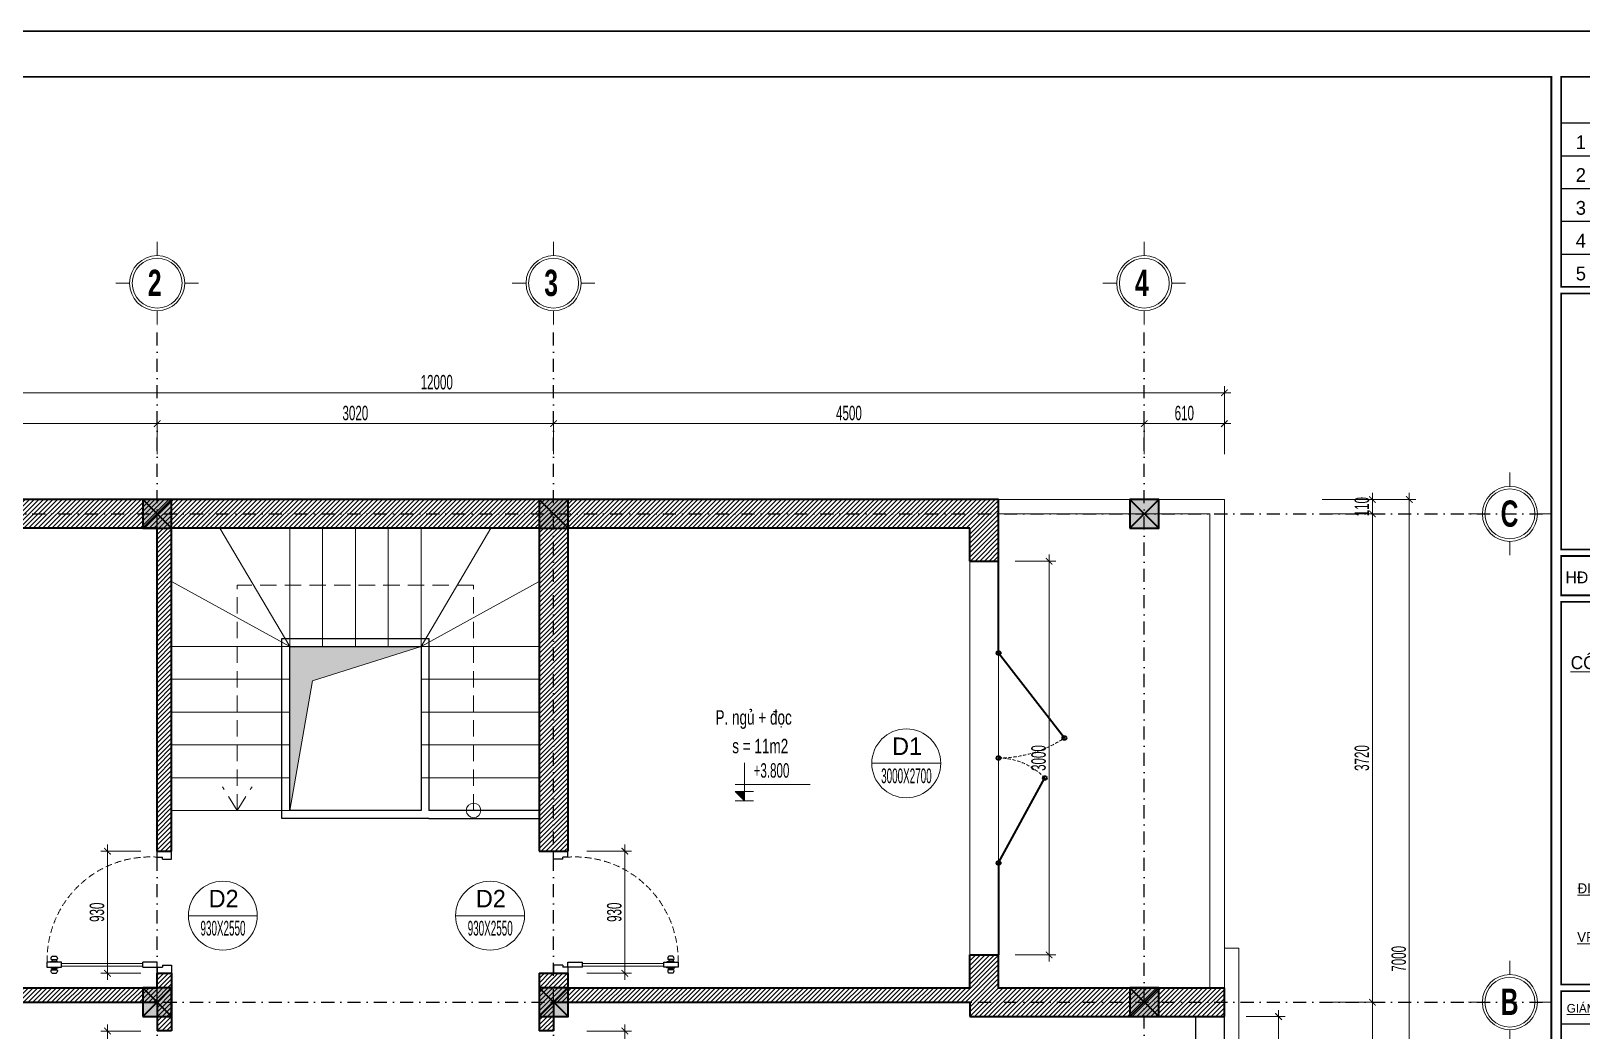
# Model space of a CAD drawing. Header units: inches. Extents: x 274208 to 641690, y -81912 to 129129.
# Drawn here: x 482132 to 493947, y 19508 to 27127 of the extents above; entities that cross this region are included whole.
import ezdxf
from ezdxf.enums import TextEntityAlignment as Align

# ---------------------------------------------------------------- set-up
doc = ezdxf.new("R2010")
doc.units = ezdxf.units.IN
doc.header["$MEASUREMENT"] = 0
doc.header["$PDMODE"] = 3
for name, pattern in [('$1$HIDDEN', [0.375, 0.25, -0.125]), ('DASHDOT', [1, 0.5, -0.25, 0, -0.25]), ('HIDDEN', [0.375, 0.25, -0.125])]:
    doc.linetypes.add(name, pattern=pattern)
for name, color, linetype, lineweight in [('01.Cut', 255, 'Continuous', 35), ('02.Thay', 145, 'Continuous', 20), ('03.Manh', 251, 'Continuous', 13), ('04.Khuat', 250, 'HIDDEN', 18), ('05.Text', 253, 'Continuous', 18), ('06.betong', 2, 'Continuous', 35), ('08.Dim', 156, 'Continuous', 15), ('09.Hatch', 250, 'Continuous', 5), ('10.Text', 254, 'Continuous', 18), ('11.Khung bo', 32, 'Continuous', 50), ('12.Khung', 36, 'Continuous', 25), ('12.Kinh', 158, 'Continuous', 9), ('DIM', 252, 'Continuous', 20), ('NN_KI HIEU', 22, 'Continuous', 18)]:
    doc.layers.add(name, color=color, linetype=linetype, lineweight=lineweight)
for name, color, linetype in [('NET VUA', 143, 'Continuous'), ('text', 7, 'Continuous'), ('TRUC', 250, 'DASHDOT')]:
    doc.layers.add(name, color=color, linetype=linetype)
doc.layers.add('Tpl_Bound', color=1, linetype='Continuous', plot=False)
doc.styles.add('AVANT', font='')
doc.styles.add('AVANTH', font='')
doc.styles.add('AVANTHB', font='')
doc.styles.add('TT5_Text Dim', font='hoatbif.shx', dxfattribs={"width": 0.6})
doc.styles.add('VnAvantH', font='')
doc.styles.get('AVANT').set_extended_font_data('.VnAvant')
doc.styles.get('AVANTH').set_extended_font_data('.VnAvantH')
doc.styles.get('AVANTHB').set_extended_font_data('.VnAvantH', bold=True)
doc.styles.get('VnAvantH').set_extended_font_data('.VnAvantH')
doc.dimstyles.new('TT5_Dim 1-50', dxfattribs={"dimscale": 50, "dimtxt": 2.2, "dimasz": 1, "dimexe": 1, "dimexo": 0.5, "dimgap": 0.5, "dimtad": 1, "dimdec": 0, "dimzin": 0, "dimdsep": 46, "dimtxsty": 'TT5_Text Dim', "dimblk": 'ARCHTICK', "dimcen": 0, "dimdle": 1, "dimclrd": 256, "dimclre": 256, "dimclrt": 1, "dimadec": 0, "dimazin": 0, "dimtfac": 0.015, "dimtdec": 0, "dimtix": 1, "dimtmove": 2, "dimatfit": 3, "dimldrblk": 'DOT', "dimfxl": 1, "dimtolj": 1, "dimtzin": 0, "dimlwd": -1, "dimlwe": -1, "dimarcsym": 1})

# ---------------------------------------------------------------- blocks, each defined once
blk = doc.blocks.new('100')
at = {"layer": '11.Khung bo', "const_width": 26.7}
for points in [[(1860913, -945240), (1860913, -916940), (1896063, -916940), (1896063, -945240)], [(1896213, -920140), (1896213, -916940), (1901213, -916940), (1901213, -920140)], [(1896213, -924140), (1901213, -924140), (1901213, -920240), (1896213, -920240)], [(1896213, -924840), (1901213, -924840), (1901213, -924240), (1896213, -924240)], [(1896213, -930771), (1901213, -930771), (1901213, -924940), (1896213, -924940)], [(1896213, -937871), (1901213, -937871), (1901213, -930871), (1896213, -930871)]]:
    blk.add_lwpolyline(points, close=True, dxfattribs=at)
at = {"layer": '12.Khung'}
for p, q in [((1896213, -917640), (1901213, -917640)), ((1896213, -918140), (1901213, -918140)), ((1896213, -918640), (1901213, -918640)), ((1896213, -919140), (1901213, -919140)), ((1896213, -919640), (1901213, -919640)), ((1896213, -931371), (1899399, -931371))]:
    blk.add_line(p, q, dxfattribs=at)
at = {"layer": '12.Khung', "color": 1}
blk.add_lwpolyline([(1901579, -945940), (1901579, -916240), (1859580, -916240), (1859580, -945940)], close=True, dxfattribs=at)
at = {"layer": '05.Text'}
for s, height, style, p in [('1', 210, 'AVANT', (1896513, -918040)), ('2', 210, 'AVANT', (1896513, -918540)), ('3', 210, 'AVANT', (1896513, -919040)), ('4', 210, 'AVANT', (1896513, -919540)), ('5', 210, 'AVANT', (1896513, -920040)), ('%%Uc«ng ty cp thiÕt kÕ vµ thi c«ng', 198, 'VnAvantH', (1898711, -925964)), ('%%U®Þa chØ: sè 15 ngâ 49 - huúnh thóc kh¸ng', 152.46, 'VnAvantH', (1898739, -929380)), ('%%Uvpgd : sè 174 - nguyÔn tu©n - nh©n chÝnh', 152.46, 'VnAvantH', (1898739, -930122))]:
    blk.add_text(s, height=height, dxfattribs=dict(at, style=style)).set_placement(p, align=Align.CENTER)
at = {"layer": '05.Text', "style": 'VnAvantH'}
blk.add_text('H§ sè .../2019/H§-TVTK ngµy ', height=180, dxfattribs=at).set_placement((1898057, -924540), align=Align.MIDDLE)
blk.add_text('%%Ugi¸m ®èc:', height=132, dxfattribs=at).set_placement((1896298, -931198))
blk = doc.blocks.new('\xad3yjrtuktyl')
at = {"layer": '06.betong'}
blk.add_hatch(color=0, dxfattribs=at).paths.add_polyline_path([(-110, -110), (110, -110), (110, 110), (-110, 110)])
at = {"layer": '06.betong', "color": 0}
for p, q in [((-110, 110), (110, -110)), ((-110, -110), (110, 110))]:
    blk.add_line(p, q, dxfattribs=at)
blk.add_lwpolyline([(-110, -110), (110, -110), (110, 110), (-110, 110)], close=True, dxfattribs=at)
blk = doc.blocks.new('CUA D110920')
at = {"layer": '04.Khuat', "ltscale": 200}
blk.add_arc((775005, 2440214), 786, 178.8471, 273.8745, dxfattribs=at)
at = {"layer": '12.Kinh'}
for p, q in [((774948, 2440260), (774328, 2440260)), ((774948, 2440239), (774328, 2440239))]:
    blk.add_line(p, q, dxfattribs=at)
at = {"layer": 'NET VUA'}
for p, q in [((774251, 2440289), (774297, 2440289)), ((774256, 2440277), (774293, 2440277)), ((774256, 2440277), (774256, 2440274)), ((774258, 2440289), (774258, 2440277)), ((774259, 2440314), (774290, 2440314)), ((774290, 2440289), (774290, 2440277)), ((774293, 2440277), (774293, 2440274)), ((775058, 2440269), (775058, 2440314)), ((775058, 2440314), (775168, 2440314)), ((775168, 2440254), (775168, 2440314)), ((774256, 2440274), (774245, 2440272)), ((774245, 2440272), (774245, 2440269)), ((774245, 2440227), (774245, 2440229)), ((774256, 2440225), (774245, 2440227)), ((774251, 2440210), (774297, 2440210)), ((774256, 2440222), (774256, 2440225)), ((774256, 2440222), (774293, 2440222)), ((774258, 2440210), (774258, 2440222)), ((774259, 2440184), (774290, 2440184)), ((774290, 2440210), (774290, 2440222)), ((774293, 2440274), (774304, 2440272)), ((774293, 2440225), (774304, 2440227)), ((774293, 2440222), (774293, 2440225)), ((774304, 2440272), (774304, 2440269)), ((774304, 2440227), (774304, 2440229)), ((774328, 2440269), (774328, 2440229)), ((774948, 2440269), (774948, 2440229)), ((775058, 2440269), (775098, 2440269)), ((775098, 2440254), (775098, 2440269)), ((775098, 2440254), (775168, 2440254)), ((775058, 2439429), (775058, 2439384)), ((775058, 2439429), (775098, 2439429)), ((775058, 2439384), (775168, 2439384)), ((775098, 2439444), (775168, 2439444)), ((775098, 2439444), (775098, 2439429)), ((775168, 2439444), (775168, 2439384))]:
    blk.add_line(p, q, dxfattribs=at)
for points in [[(774328, 2440229), (774218, 2440229), (774218, 2440269), (774328, 2440269)], [(774948, 2440269), (775058, 2440269), (775058, 2440229), (774948, 2440229)]]:
    blk.add_lwpolyline(points, dxfattribs=at)
for centre, start, end in [((774274, 2440296), 130.0176, 196.133), ((774274, 2440296), 343.867, 49.9824), ((774274, 2440203), 163.867, 229.9824), ((774274, 2440203), 310.0176, 16.133)]:
    blk.add_arc(centre, 24, start, end, dxfattribs=at)
blk = doc.blocks.new('DANHTRUC')
for p, q in [((980383, -947347), (980383, -947137)), ((979963, -947767), (979753, -947767)), ((980803, -947767), (981013, -947767)), ((980383, -948187), (980383, -948397))]:
    blk.add_line(p, q)
for radius in [420, 380]:
    blk.add_circle((980383, -947767), radius)
blk = doc.blocks.new('_ARCHTICK')
at = {"color": 0, "linetype": 'ByBlock', "const_width": 0.15}
blk.add_lwpolyline([(-0.5, -0.5), (0.5, 0.5)], dxfattribs=at)
blk = doc.blocks.new('*D856')
at = {"layer": '08.Dim', "transparency": 16777216}
for p, q in [((479283, 24136), (483143, 24136)), ((479333, 23903), (479333, 24186)), ((483093, 23903), (483093, 24186))]:
    blk.add_line(p, q, dxfattribs=at)
at = {"layer": 'Defpoints', "color": 0, "transparency": 16777216}
for p in [(483093, 24136), (479333, 23878), (483093, 23878)]:
    blk.add_point(p, dxfattribs=at)
at = {"layer": '08.Dim', "transparency": 16777216, "xscale": 50, "yscale": 50, "zscale": 50, "rotation": 180}
blk.add_blockref('_ARCHTICK', (479333, 24136), dxfattribs=at)
at = {"layer": '08.Dim', "transparency": 16777216, "xscale": 50, "yscale": 50, "zscale": 50}
blk.add_blockref('_ARCHTICK', (483093, 24136), dxfattribs=at)
at = {"layer": '08.Dim', "color": 1, "transparency": 16777216, "insert": (481213, 24216), "char_height": 110, "attachment_point": 5, "style": 'TT5_Text Dim'}
blk.add_mtext('\\A1;3760', dxfattribs=at)
blk = doc.blocks.new('_DOT')
at = {"color": 1, "linetype": 'ByBlock'}
blk.add_line((-0.5, 0), (-1, 0), dxfattribs=at)
at = {"color": 1, "linetype": 'ByBlock', "const_width": 0.5}
blk.add_lwpolyline([(-0.25, 0, 1), (0.25, 0, 1)], format="xyb", close=True, dxfattribs=at)
blk = doc.blocks.new('*D857')
at = {"layer": '08.Dim', "transparency": 16777216}
for p, q in [((483043, 24136), (486163, 24136)), ((483093, 23903), (483093, 24186)), ((486113, 23903), (486113, 24186))]:
    blk.add_line(p, q, dxfattribs=at)
at = {"layer": 'Defpoints', "color": 0, "transparency": 16777216}
for p in [(486113, 24136), (483093, 23878), (486113, 23878)]:
    blk.add_point(p, dxfattribs=at)
at = {"layer": '08.Dim', "transparency": 16777216, "xscale": 50, "yscale": 50, "zscale": 50, "rotation": 180}
blk.add_blockref('_ARCHTICK', (483093, 24136), dxfattribs=at)
at = {"layer": '08.Dim', "transparency": 16777216, "xscale": 50, "yscale": 50, "zscale": 50}
blk.add_blockref('_ARCHTICK', (486113, 24136), dxfattribs=at)
at = {"layer": '08.Dim', "color": 1, "transparency": 16777216, "insert": (484603, 24216), "char_height": 110, "attachment_point": 5, "style": 'TT5_Text Dim'}
blk.add_mtext('\\A1;3020', dxfattribs=at)
blk = doc.blocks.new('*D858')
at = {"layer": '08.Dim', "transparency": 16777216}
for p, q in [((486063, 24136), (490663, 24136)), ((486113, 23903), (486113, 24186)), ((490613, 23903), (490613, 24186))]:
    blk.add_line(p, q, dxfattribs=at)
at = {"layer": 'Defpoints', "color": 0, "transparency": 16777216}
for p in [(490613, 24136), (486113, 23878), (490613, 23878)]:
    blk.add_point(p, dxfattribs=at)
at = {"layer": '08.Dim', "transparency": 16777216, "xscale": 50, "yscale": 50, "zscale": 50, "rotation": 180}
blk.add_blockref('_ARCHTICK', (486113, 24136), dxfattribs=at)
at = {"layer": '08.Dim', "transparency": 16777216, "xscale": 50, "yscale": 50, "zscale": 50}
blk.add_blockref('_ARCHTICK', (490613, 24136), dxfattribs=at)
at = {"layer": '08.Dim', "color": 1, "transparency": 16777216, "insert": (488363, 24216), "char_height": 110, "attachment_point": 5, "style": 'TT5_Text Dim'}
blk.add_mtext('\\A1;4500', dxfattribs=at)
blk = doc.blocks.new('*D859')
at = {"layer": '08.Dim', "transparency": 16777216}
for p, q in [((490563, 24136), (491273, 24136)), ((490613, 23903), (490613, 24186)), ((491223, 23903), (491223, 24186))]:
    blk.add_line(p, q, dxfattribs=at)
at = {"layer": 'Defpoints', "color": 0, "transparency": 16777216}
for p in [(491223, 24136), (490613, 23878), (491223, 23878)]:
    blk.add_point(p, dxfattribs=at)
at = {"layer": '08.Dim', "transparency": 16777216, "xscale": 50, "yscale": 50, "zscale": 50, "rotation": 180}
blk.add_blockref('_ARCHTICK', (490613, 24136), dxfattribs=at)
at = {"layer": '08.Dim', "transparency": 16777216, "xscale": 50, "yscale": 50, "zscale": 50}
blk.add_blockref('_ARCHTICK', (491223, 24136), dxfattribs=at)
at = {"layer": '08.Dim', "color": 1, "transparency": 16777216, "insert": (490918, 24216), "char_height": 110, "attachment_point": 5, "style": 'TT5_Text Dim'}
blk.add_mtext('\\A1;610', dxfattribs=at)
blk = doc.blocks.new('*D860')
at = {"layer": '08.Dim', "transparency": 16777216}
for p, q in [((479173, 24371), (491273, 24371)), ((479223, 23903), (479223, 24421)), ((491223, 23903), (491223, 24421))]:
    blk.add_line(p, q, dxfattribs=at)
at = {"layer": 'Defpoints', "color": 0, "transparency": 16777216}
for p in [(491223, 24371), (479223, 23878), (491223, 23878)]:
    blk.add_point(p, dxfattribs=at)
at = {"layer": '08.Dim', "transparency": 16777216, "xscale": 50, "yscale": 50, "zscale": 50, "rotation": 180}
blk.add_blockref('_ARCHTICK', (479223, 24371), dxfattribs=at)
at = {"layer": '08.Dim', "transparency": 16777216, "xscale": 50, "yscale": 50, "zscale": 50}
blk.add_blockref('_ARCHTICK', (491223, 24371), dxfattribs=at)
at = {"layer": '08.Dim', "color": 1, "transparency": 16777216, "insert": (485223, 24451), "char_height": 110, "attachment_point": 5, "style": 'TT5_Text Dim'}
blk.add_mtext('\\A1;12000', dxfattribs=at)
blk = doc.blocks.new('*D861')
at = {"layer": '08.Dim', "transparency": 16777216}
for p, q in [((491969, 23558), (492401, 23558)), ((492351, 23558), (492351, 23608)), ((492351, 23558), (492351, 23448)), ((491969, 23448), (492401, 23448)), ((492351, 23448), (492351, 23398))]:
    blk.add_line(p, q, dxfattribs=at)
at = {"layer": 'Defpoints', "color": 0, "transparency": 16777216}
for p in [(491944, 23558), (491944, 23448), (492351, 23448)]:
    blk.add_point(p, dxfattribs=at)
at = {"layer": '08.Dim', "transparency": 16777216, "xscale": 50, "yscale": 50, "zscale": 50}
for p, rotation in [((492351, 23558), 270), ((492351, 23448), 90)]:
    blk.add_blockref('_ARCHTICK', p, dxfattribs=dict(at, rotation=rotation))
at = {"layer": '08.Dim', "color": 1, "transparency": 16777216, "insert": (492271, 23503), "char_height": 110, "attachment_point": 5, "rotation": 90, "style": 'TT5_Text Dim'}
blk.add_mtext('\\A1;110', dxfattribs=at)
blk = doc.blocks.new('*D862')
at = {"layer": '08.Dim', "transparency": 16777216}
for p, q in [((491969, 23448), (492401, 23448)), ((492351, 23498), (492351, 19678)), ((491969, 19728), (492401, 19728))]:
    blk.add_line(p, q, dxfattribs=at)
at = {"layer": 'Defpoints', "color": 0, "transparency": 16777216}
for p in [(491944, 23448), (491944, 19728), (492351, 19728)]:
    blk.add_point(p, dxfattribs=at)
at = {"layer": '08.Dim', "transparency": 16777216, "xscale": 50, "yscale": 50, "zscale": 50}
for p, rotation in [((492351, 23448), 90), ((492351, 19728), 270)]:
    blk.add_blockref('_ARCHTICK', p, dxfattribs=dict(at, rotation=rotation))
at = {"layer": '08.Dim', "color": 1, "transparency": 16777216, "insert": (492271, 21588), "char_height": 110, "attachment_point": 5, "rotation": 90, "style": 'TT5_Text Dim'}
blk.add_mtext('\\A1;3720', dxfattribs=at)
blk = doc.blocks.new('*D863')
at = {"layer": '08.Dim', "transparency": 16777216}
for p, q in [((492351, 19778), (492351, 16618)), ((491969, 19728), (492401, 19728)), ((491969, 16668), (492401, 16668))]:
    blk.add_line(p, q, dxfattribs=at)
at = {"layer": 'Defpoints', "color": 0, "transparency": 16777216}
for p in [(491944, 19728), (491944, 16668), (492351, 16668)]:
    blk.add_point(p, dxfattribs=at)
at = {"layer": '08.Dim', "transparency": 16777216, "xscale": 50, "yscale": 50, "zscale": 50}
for p, rotation in [((492351, 19728), 90), ((492351, 16668), 270)]:
    blk.add_blockref('_ARCHTICK', p, dxfattribs=dict(at, rotation=rotation))
at = {"layer": '08.Dim', "color": 1, "transparency": 16777216, "insert": (492271, 18198), "char_height": 110, "attachment_point": 5, "rotation": 90, "style": 'TT5_Text Dim'}
blk.add_mtext('\\A1;3060', dxfattribs=at)
blk = doc.blocks.new('*D865')
at = {"layer": '08.Dim', "transparency": 16777216}
for p, q in [((491969, 23558), (492682, 23558)), ((492632, 23608), (492632, 16508)), ((491969, 16558), (492682, 16558))]:
    blk.add_line(p, q, dxfattribs=at)
at = {"layer": 'Defpoints', "color": 0, "transparency": 16777216}
for p in [(491944, 23558), (491944, 16558), (492632, 16558)]:
    blk.add_point(p, dxfattribs=at)
at = {"layer": '08.Dim', "transparency": 16777216, "xscale": 50, "yscale": 50, "zscale": 50}
for p, rotation in [((492632, 23558), 90), ((492632, 16558), 270)]:
    blk.add_blockref('_ARCHTICK', p, dxfattribs=dict(at, rotation=rotation))
at = {"layer": '08.Dim', "color": 1, "transparency": 16777216, "insert": (492552, 20058), "char_height": 110, "attachment_point": 5, "rotation": 90, "style": 'TT5_Text Dim'}
blk.add_mtext('\\A1;7000', dxfattribs=at)
blk = doc.blocks.new('A$C4E7C6F34')
at = {"layer": 'DIM'}
blk.add_hatch(color=256, dxfattribs=at).paths.add_polyline_path([(-38, 0), (-38, 138), (-178, 138)])
for p, q in [((-38, 576), (-38, 0)), ((964, 248), (-178, 248)), ((-178, 138), (101, 138)), ((-178, 138), (-38, 0)), ((-178, 0), (101, 0))]:
    blk.add_line(p, q, dxfattribs=at)
at = {"layer": 'text', "style": 'TT5_Text Dim', "flags": 8}
blk.add_attdef('%%P0.000', text='', height=220, dxfattribs=at).set_placement((102, 461), align=Align.MIDDLE_LEFT)
blk = doc.blocks.new('*D878')
at = {"layer": '08.Dim', "transparency": 16777216}
for p, q in [((482715, 20928), (482715, 19898)), ((482970, 20878), (482665, 20878)), ((482970, 19948), (482665, 19948))]:
    blk.add_line(p, q, dxfattribs=at)
at = {"layer": 'Defpoints', "color": 0, "transparency": 16777216}
for p in [(482995, 20878), (482715, 19948), (482995, 19948)]:
    blk.add_point(p, dxfattribs=at)
at = {"layer": '08.Dim', "transparency": 16777216, "xscale": 50, "yscale": 50, "zscale": 50}
for p, rotation in [((482715, 20878), 90), ((482715, 19948), 270)]:
    blk.add_blockref('_ARCHTICK', p, dxfattribs=dict(at, rotation=rotation))
at = {"layer": '08.Dim', "color": 1, "transparency": 16777216, "insert": (482635, 20413), "char_height": 110, "attachment_point": 5, "rotation": 90, "style": 'TT5_Text Dim'}
blk.add_mtext('\\A1;930', dxfattribs=at)
blk = doc.blocks.new('*D879')
at = {"layer": '08.Dim', "transparency": 16777216}
for p, q in [((482970, 19508), (482665, 19508)), ((482715, 19558), (482715, 18528)), ((482970, 18578), (482665, 18578))]:
    blk.add_line(p, q, dxfattribs=at)
at = {"layer": 'Defpoints', "color": 0, "transparency": 16777216}
for p in [(482995, 19508), (482715, 18578), (482995, 18578)]:
    blk.add_point(p, dxfattribs=at)
at = {"layer": '08.Dim', "transparency": 16777216, "xscale": 50, "yscale": 50, "zscale": 50}
for p, rotation in [((482715, 19508), 90), ((482715, 18578), 270)]:
    blk.add_blockref('_ARCHTICK', p, dxfattribs=dict(at, rotation=rotation))
at = {"layer": '08.Dim', "color": 1, "transparency": 16777216, "insert": (482635, 19043), "char_height": 110, "attachment_point": 5, "rotation": 90, "style": 'TT5_Text Dim'}
blk.add_mtext('\\A1;930', dxfattribs=at)
blk = doc.blocks.new('*D880')
at = {"layer": '08.Dim', "transparency": 16777216}
for p, q in [((486656, 20928), (486656, 19898)), ((486366, 20878), (486706, 20878)), ((486366, 19948), (486706, 19948))]:
    blk.add_line(p, q, dxfattribs=at)
at = {"layer": 'Defpoints', "color": 0, "transparency": 16777216}
for p in [(486341, 20878), (486341, 19948), (486656, 19948)]:
    blk.add_point(p, dxfattribs=at)
at = {"layer": '08.Dim', "transparency": 16777216, "xscale": 50, "yscale": 50, "zscale": 50}
for p, rotation in [((486656, 20878), 90), ((486656, 19948), 270)]:
    blk.add_blockref('_ARCHTICK', p, dxfattribs=dict(at, rotation=rotation))
at = {"layer": '08.Dim', "color": 1, "transparency": 16777216, "insert": (486576, 20413), "char_height": 110, "attachment_point": 5, "rotation": 90, "style": 'TT5_Text Dim'}
blk.add_mtext('\\A1;930', dxfattribs=at)
blk = doc.blocks.new('*D881')
at = {"layer": '08.Dim', "transparency": 16777216}
for p, q in [((486366, 19508), (486706, 19508)), ((486656, 19558), (486656, 18528)), ((486366, 18578), (486706, 18578))]:
    blk.add_line(p, q, dxfattribs=at)
at = {"layer": 'Defpoints', "color": 0, "transparency": 16777216}
for p in [(486341, 19508), (486341, 18578), (486656, 18578)]:
    blk.add_point(p, dxfattribs=at)
at = {"layer": '08.Dim', "transparency": 16777216, "xscale": 50, "yscale": 50, "zscale": 50}
for p, rotation in [((486656, 19508), 90), ((486656, 18578), 270)]:
    blk.add_blockref('_ARCHTICK', p, dxfattribs=dict(at, rotation=rotation))
at = {"layer": '08.Dim', "color": 1, "transparency": 16777216, "insert": (486576, 19043), "char_height": 110, "attachment_point": 5, "rotation": 90, "style": 'TT5_Text Dim'}
blk.add_mtext('\\A1;930', dxfattribs=at)
blk = doc.blocks.new('*D882')
at = {"layer": '08.Dim', "transparency": 16777216}
for p, q in [((489630, 23088), (489938, 23088)), ((489888, 23138), (489888, 20038)), ((489630, 20088), (489938, 20088))]:
    blk.add_line(p, q, dxfattribs=at)
at = {"layer": 'Defpoints', "color": 0, "transparency": 16777216}
for p in [(489605, 23088), (489605, 20088), (489888, 20088)]:
    blk.add_point(p, dxfattribs=at)
at = {"layer": '08.Dim', "transparency": 16777216, "xscale": 50, "yscale": 50, "zscale": 50}
for p, rotation in [((489888, 23088), 90), ((489888, 20088), 270)]:
    blk.add_blockref('_ARCHTICK', p, dxfattribs=dict(at, rotation=rotation))
at = {"layer": '08.Dim', "color": 1, "transparency": 16777216, "insert": (489808, 21588), "char_height": 110, "attachment_point": 5, "rotation": 90, "style": 'TT5_Text Dim'}
blk.add_mtext('\\A1;3000', dxfattribs=at)
blk = doc.blocks.new('*D883')
at = {"layer": '08.Dim', "transparency": 16777216}
for p, q in [((491388, 19618), (491686, 19618)), ((491636, 19668), (491636, 18128)), ((491388, 18178), (491686, 18178))]:
    blk.add_line(p, q, dxfattribs=at)
at = {"layer": 'Defpoints', "color": 0, "transparency": 16777216}
for p in [(491363, 19618), (491363, 18178), (491636, 18178)]:
    blk.add_point(p, dxfattribs=at)
at = {"layer": '08.Dim', "transparency": 16777216, "xscale": 50, "yscale": 50, "zscale": 50}
for p, rotation in [((491636, 19618), 90), ((491636, 18178), 270)]:
    blk.add_blockref('_ARCHTICK', p, dxfattribs=dict(at, rotation=rotation))
at = {"layer": '08.Dim', "color": 1, "transparency": 16777216, "insert": (491556, 18898), "char_height": 110, "attachment_point": 5, "rotation": 90, "style": 'TT5_Text Dim'}
blk.add_mtext('\\A1;1440', dxfattribs=at)

msp = doc.modelspace()

# ---------------------------------------------------------------- hatches: boundary and pattern name
at = {"layer": '09.Hatch'}
h = msp.add_hatch(dxfattribs=at)
h.set_pattern_fill('ANSI31', color=256, scale=200)
h.set_pattern_definition([(45, (479223.136, 16558.276), (-17.67767, 17.67767), [])])
h.paths.add_polyline_path([(479443.1, 23338.3), (480993.1, 23338.3), (483093.1, 23338.3), (483093.1, 20878.3), (483203.1, 20878.3), (483203.1, 23338.3), (483703.1, 23338.3), (486003.1, 23338.3), (486003.1, 20878.3), (486223.1, 20878.3), (486223.1, 23338.3), (489283.1, 23338.3), (489283.1, 23088.3), (489503.1, 23088.3), (489503.1, 23558.3), (483703.1, 23558.3), (480993.1, 23558.3), (479223.1, 23558.3), (479223.1, 22488.3), (479443.1, 22488.3)])
h.paths.add_polyline_path([(479443.1, 19728.3), (483093.1, 19728.3), (483093.1, 19508.3), (483203.1, 19508.3), (483203.1, 19838.3), (483203.1, 19948.3), (483093.1, 19948.3), (483093.1, 19838.3), (479443.1, 19838.3), (479443.1, 20688.3), (479223.1, 20688.3), (479223.1, 17918.3), (479223.1, 16558.3), (481043.1, 16558.3), (481043.1, 16778.3), (479443.1, 16778.3), (479443.1, 17918.3)])
h.paths.add_polyline_path([(483093.1, 16778.3), (482443.1, 16778.3), (482443.1, 16558.3), (484203.1, 16558.3), (484203.1, 16778.3), (483203.1, 16778.3), (483203.1, 18078.3), (485093.1, 18078.3), (485093.1, 18188.3), (483203.1, 18188.3), (483203.1, 18578.3), (483093.1, 18578.3)])
h.paths.add_polyline_path([(486513.1, 16558.3), (486513.1, 16778.3), (486113.1, 16778.3), (486113.1, 18578.3), (486003.1, 18578.3), (486003.1, 18188.3), (485893.1, 18188.3), (485893.1, 18078.3), (486003.1, 18078.3), (486003.1, 16778.3), (484803.1, 16778.3), (484803.1, 16558.3)])
h.paths.add_polyline_path([(487713.1, 16778.3), (487713.1, 16558.3), (491223.1, 16558.3), (491523.1, 16558.3), (491523.1, 16778.3), (491223.1, 16778.3), (491223.1, 17778.3), (491333.1, 17778.3), (491333.1, 18178.3), (491003.1, 18178.3), (491003.1, 16778.3)])
h.paths.add_polyline_path([(489503.1, 19838.3), (489503.1, 20088.3), (489283.1, 20088.3), (489283.1, 19838.3), (486223.1, 19838.3), (486223.1, 19948.3), (486003.1, 19948.3), (486003.1, 19838.3), (486003.1, 19508.3), (486113.1, 19508.3), (486113.1, 19728.3), (489283.1, 19728.3), (489283.1, 19618.3), (491003.1, 19618.3), (491223.1, 19618.3), (491223.1, 19838.3), (490223.1, 19838.3)])
h = msp.add_hatch(color=253, dxfattribs=at)
h.dxf.hatch_style = 1
h.paths.add_polyline_path([(485103.1, 22438.3), (484103.1, 22438.3), (484103.1, 21188.3), (484277.5, 22175.7)])

# ---------------------------------------------------------------- linework, layer by layer
at = {"layer": '01.Cut'}
for p, q in [((489503.1, 23558.3), (483703.1, 23558.3)), ((489503.1, 23088.3), (489503.1, 23558.3)), ((483093.1, 23338.3), (480993.1, 23338.3)), ((483093.1, 20878.3), (483093.1, 23338.3)), ((483703.1, 23338.3), (483203.1, 23338.3)), ((483203.1, 20878.3), (483203.1, 23338.3)), ((486003.1, 23338.3), (483703.1, 23338.3)), ((489283.1, 23338.3), (486223.1, 23338.3)), ((489283.1, 23088.3), (489283.1, 23338.3)), ((489283.1, 23088.3), (489503.1, 23088.3)), ((483093.1, 20878.3), (483203.1, 20878.3)), ((486003.1, 20878.3), (486223.1, 20878.3)), ((489283.1, 19838.3), (489283.1, 20088.3)), ((489283.1, 20088.3), (489503.1, 20088.3)), ((489503.1, 19838.3), (489503.1, 20088.3)), ((483093.1, 19948.3), (483203.1, 19948.3)), ((486003.1, 19948.3), (486223.1, 19948.3)), ((479443.1, 19838.3), (483093.1, 19838.3)), ((483203.1, 19838.3), (483203.1, 19508.3)), ((486003.1, 19838.3), (486003.1, 19508.3)), ((486223.1, 19838.3), (489283.1, 19838.3)), ((489503.1, 19838.3), (490223.1, 19838.3)), ((490223.1, 19838.3), (491223.1, 19838.3)), ((491223.1, 19618.3), (491223.1, 19838.3)), ((479443.1, 19728.3), (483093.1, 19728.3)), ((483093.1, 19728.3), (483093.1, 19508.3)), ((486113.1, 19728.3), (489283.1, 19728.3)), ((486113.1, 19728.3), (486113.1, 19508.3)), ((489283.1, 19728.3), (489283.1, 19618.3)), ((489283.1, 19618.3), (491003.1, 19618.3)), ((491003.1, 19618.3), (491003.1, 19618.3)), ((491003.1, 19618.3), (491223.1, 19618.3)), ((483203.1, 19508.3), (483093.1, 19508.3)), ((486113.1, 19508.3), (486003.1, 19508.3))]:
    msp.add_line(p, q, dxfattribs=at)
at = {"layer": '01.Cut', "color": 3}
for p, q in [((489503.1, 22388.3), (489503.1, 23088.3)), ((489503.1, 22388.3), (490004.2, 21740.7)), ((489503.1, 20788.3), (489855.4, 21435.9)), ((489503.1, 20788.3), (489503.1, 20088.3))]:
    msp.add_line(p, q, dxfattribs=at)
at = {"layer": '01.Cut'}
for points in [[(483703.1, 23558.3), (480993.1, 23558.3)], [(486003.1, 23338.3), (486003.1, 20878.3)], [(486223.1, 20878.3), (486223.1, 23338.3)], [(483093.1, 19838.3), (483093.1, 19948.3), (483203.1, 19948.3), (483203.1, 19838.3)], [(486003.1, 19948.3), (486003.1, 19838.3)], [(486223.1, 19838.3), (486223.1, 19948.3)]]:
    msp.add_lwpolyline(points, dxfattribs=at)
for centre in [(489503.1, 22388.3), (490004.2, 21740.7), (489503.1, 21588.3), (489855.4, 21435.9), (489503.1, 20788.3)]:
    msp.add_circle(centre, 15.1, dxfattribs=at)
at = {"layer": '02.Thay'}
msp.add_circle((485503.1, 21188.3), 55.6, dxfattribs=at)
at = {"layer": '03.Manh'}
for p, q in [((491223.1, 23558.3), (489503.1, 23558.3)), ((491223.1, 19838.3), (491223.1, 23558.3)), ((491113.1, 23448.3), (489503.1, 23448.3)), ((491113.1, 19838.3), (491113.1, 23448.3)), ((484103.1, 22438.3), (483571.4, 23338.3)), ((484103.1, 23338.3), (484103.1, 22438.3)), ((484353.1, 22438.3), (484353.1, 23338.3)), ((484603.1, 22438.3), (484603.1, 23338.3)), ((484853.1, 22438.3), (484853.1, 23338.3)), ((485103.1, 23338.3), (485103.1, 22438.3)), ((485103.1, 22438.3), (485634.8, 23338.3)), ((489283.1, 20088.3), (489283.1, 23088.3)), ((484103.1, 22438.3), (483203.1, 22933.7)), ((485103.1, 22438.3), (486003.1, 22933.7)), ((484103.1, 22438.3), (483203.1, 22438.3)), ((486003.1, 22438.3), (485103.1, 22438.3)), ((489503.1, 20788.3), (489503.1, 22388.3)), ((484103.1, 22188.3), (483203.1, 22188.3)), ((486003.1, 22188.3), (485103.1, 22188.3)), ((484103.1, 21938.3), (483203.1, 21938.3)), ((486003.1, 21938.3), (485103.1, 21938.3)), ((484103.1, 21688.3), (483203.1, 21688.3)), ((486003.1, 21688.3), (485103.1, 21688.3)), ((484103.1, 21438.3), (483203.1, 21438.3)), ((484103.1, 21438.3), (483203.1, 21438.3)), ((486003.1, 21438.3), (485103.1, 21438.3)), ((486003.1, 21438.3), (485103.1, 21438.3)), ((484103.1, 21188.3), (483203.1, 21188.3))]:
    msp.add_line(p, q, dxfattribs=at)
for points in [[(484103.1, 21188.3), (484277.5, 22175.7), (485103.1, 22438.3)], [(491333.1, 18178.3), (491333.1, 20138.3), (491223.1, 20138.3), (491223.1, 19838.3)]]:
    msp.add_lwpolyline(points, dxfattribs=at)
at = {"layer": '03.Manh', "linetype": '$1$HIDDEN', "ltscale": 100}
for centre, radius, start, end in [((489503.1, 22488.3), 900, 270, 303.83058), ((489499.2, 21095.9), 492.4, 43.67008, 89.54717)]:
    msp.add_arc(centre, radius, start, end, dxfattribs=at)
at = {"layer": '05.Text'}
for p, q in [((489062.2, 21547.6), (488537.2, 21547.6)), ((483856.1, 20386.6), (483331.1, 20386.6)), ((485891.7, 20386.6), (485366.7, 20386.6))]:
    msp.add_line(p, q, dxfattribs=at)
for centre in [(488799.7, 21547.6), (483593.6, 20386.6), (485629.2, 20386.6)]:
    msp.add_ellipse(centre, major_axis=(0, 262.5), ratio=1, start_param=3.141584, end_param=9.4247693, dxfattribs=at)
at = {"layer": 'NET VUA'}
for p, q in [((486003.1, 21188.3), (485163.1, 21188.3)), ((485163.1, 21128.3), (486003.1, 21128.3))]:
    msp.add_line(p, q, dxfattribs=at)
msp.add_lwpolyline([(485163.1, 21128.3), (484043.1, 21128.3), (484043.1, 22498.3), (485163.1, 22498.3), (485163.1, 21188.3)], dxfattribs=at)
for points in [[(485103.1, 21188.3), (484103.1, 21188.3), (484103.1, 22438.3), (485103.1, 22438.3)], [(491003.1, 18178.3), (491223.1, 18178.3), (491223.1, 19618.3), (491003.1, 19618.3)]]:
    msp.add_lwpolyline(points, close=True, dxfattribs=at)
at = {"layer": 'NN_KI HIEU', "linetype": '$1$HIDDEN', "ltscale": 500}
for p, q in [((485503.1, 22906.3), (483703.1, 22906.3)), ((483703.1, 21188.3), (483703.1, 22906.3)), ((485503.1, 21188.3), (485503.1, 22906.3)), ((483703.1, 21188.3), (483590, 21368.9)), ((483703.1, 21188.3), (483816.3, 21368.9))]:
    msp.add_line(p, q, dxfattribs=at)
at = {"layer": 'Tpl_Bound', "color": 1}
msp.add_lwpolyline([(475472.1, 12277.4), (475472.1, 27127.3), (496471.9, 27127.3), (496471.9, 12277.4)], close=True, dxfattribs=at)
at = {"layer": 'TRUC', "ltscale": 200}
for p, q in [((483093.1, 15125.3), (483093.1, 24922.8)), ((486113.1, 15125.3), (486113.1, 24922.8)), ((490613.1, 15125.3), (490613.1, 24922.8)), ((476138.8, 23448.3), (493713.6, 23448.3)), ((476138.8, 19728.3), (493713.6, 19728.3))]:
    msp.add_line(p, q, dxfattribs=at)

# ---------------------------------------------------------------- block references
at = {"layer": '01.Cut'}
for p in [(483093.1, 23448.3), (486113.1, 23448.3), (490613.1, 23448.3), (483093.1, 19728.3), (486113.1, 19728.3), (490613.1, 19728.3)]:
    msp.add_blockref('\xad3yjrtuktyl', p, dxfattribs=at)
at = {"layer": '01.Cut', "xscale": -1, "rotation": 180}
msp.add_blockref('CUA D110920', (-291964.5, 2460262.6), dxfattribs=at)
at = {"layer": '01.Cut', "rotation": 180}
msp.add_blockref('CUA D110920', (1261280.8, 2460262.6), dxfattribs=at)
at = {"layer": '05.Text', "xscale": 0.5, "yscale": 0.5, "zscale": 0.5}
for name, p in [('100', (-454317.7, 485247.3)), ('DANHTRUC', (-7098.5, 499089.4)), ('DANHTRUC', (-4078.5, 499089.4)), ('DANHTRUC', (421.5, 499089.4)), ('DANHTRUC', (3206.9, 497331.6)), ('DANHTRUC', (3206.9, 493611.6))]:
    msp.add_blockref(name, p, dxfattribs=at)
at = {"layer": '08.Dim'}
ref = msp.add_blockref('A$C4E7C6F34', (487585.8, 21262.9), dxfattribs=dict(at, xscale=0.5, yscale=0.5, zscale=0.5))
ref.add_attrib('%%P0.000', '+3.800', dxfattribs={"layer": 'text', "height": 110, "style": 'TT5_Text Dim', "width": 0.6, "flags": 8}).set_placement((487637, 21493.6), align=Align.MIDDLE_LEFT)

# ---------------------------------------------------------------- texts
at = {"layer": '05.Text', "width": 0.7}
for s, height, style, p in [('2', 200, 'AVANTHB', (483022.3, 25108.5)), ('3', 200, 'AVANTHB', (486042.3, 25108.5)), ('4', 200, 'AVANTHB', (490542.3, 25108.5)), ('c', 200, 'AVANTHB', (493327.8, 23350.6)), ('P. ngñ + ®äc', 110, 'TT5_Text Dim', (487346.5, 21842.6)), ('s = 11m2', 110, 'TT5_Text Dim', (487474.1, 21624.3)), ('b', 200, 'AVANTHB', (493327.8, 19630.6))]:
    msp.add_text(s, height=height, dxfattribs=dict(at, style=style)).set_placement(p)
at = {"layer": '10.Text', "style": 'AVANTH'}
for s, p in [('D1', (488805.8, 21677.8)), ('D2', (483599.7, 20516.8)), ('D2', (485635.3, 20516.8))]:
    msp.add_text(s, height=133.33, dxfattribs=at).set_placement(p, align=Align.MIDDLE_CENTER)
at = {"layer": '10.Text', "style": 'AVANTH', "width": 0.5}
for s, p in [('3000X2700', (488800.8, 21452.4)), ('930X2550', (483594.7, 20291.4)), ('930X2550', (485630.3, 20291.4))]:
    msp.add_text(s, height=112.5, dxfattribs=at).set_placement(p, align=Align.MIDDLE_CENTER)

# ---------------------------------------------------------------- dimensions: what is measured, and where the dimension line sits
at = {"layer": '08.Dim'}
for base, p1, p2, picture, middle in [((491223.1, 24370.5), (479223.1, 23878.4), (491223.1, 23878.4), '*D860', (485223.1, 24450.5)), ((483093.1, 24135.5), (479333.1, 23878.4), (483093.1, 23878.4), '*D856', (481213.1, 24215.5)), ((486113.1, 24135.5), (483093.1, 23878.4), (486113.1, 23878.4), '*D857', (484603.1, 24215.5)), ((490613.1, 24135.5), (486113.1, 23878.4), (490613.1, 23878.4), '*D858', (488363.1, 24215.5)), ((491223.1, 24135.5), (490613.1, 23878.4), (491223.1, 23878.4), '*D859', (490918.1, 24215.5))]:
    dim = msp.add_linear_dim(base=base, p1=p1, p2=p2, dimstyle='TT5_Dim 1-50', dxfattribs=at)
    dim.commit()
    dim.dimension.update_dxf_attribs({"geometry": picture, "text_midpoint": middle})
for base, p1, p2, picture, middle in [((492351.5, 23448.3), (491944.4, 23558.3), (491944.4, 23448.3), '*D861', (492271.5, 23503.3)), ((492631.7, 16558.3), (491944.4, 23558.3), (491944.4, 16558.3), '*D865', (492551.7, 20058.3)), ((492351.5, 19728.3), (491944.4, 23448.3), (491944.4, 19728.3), '*D862', (492271.5, 21588.3)), ((489887.6, 20088.3), (489605.2, 23088.3), (489605.2, 20088.3), '*D882', (489807.6, 21588.3)), ((482715.2, 19948.3), (482995.3, 20878.3), (482995.3, 19948.3), '*D878', (482635.2, 20413.3)), ((486655.8, 19948.3), (486341.4, 20878.3), (486341.4, 19948.3), '*D880', (486575.8, 20413.3)), ((492351.5, 16668.3), (491944.4, 19728.3), (491944.4, 16668.3), '*D863', (492271.5, 18198.3)), ((491635.6, 18178.3), (491363.2, 19618.3), (491363.2, 18178.3), '*D883', (491555.6, 18898.3)), ((482715.2, 18578.3), (482995.3, 19508.3), (482995.3, 18578.3), '*D879', (482635.2, 19043.3)), ((486655.8, 18578.3), (486341.4, 19508.3), (486341.4, 18578.3), '*D881', (486575.8, 19043.3))]:
    dim = msp.add_linear_dim(base=base, p1=p1, p2=p2, angle=90, dimstyle='TT5_Dim 1-50', dxfattribs=at)
    dim.commit()
    dim.dimension.update_dxf_attribs({"geometry": picture, "text_midpoint": middle})

doc.saveas('drawing.dxf')
